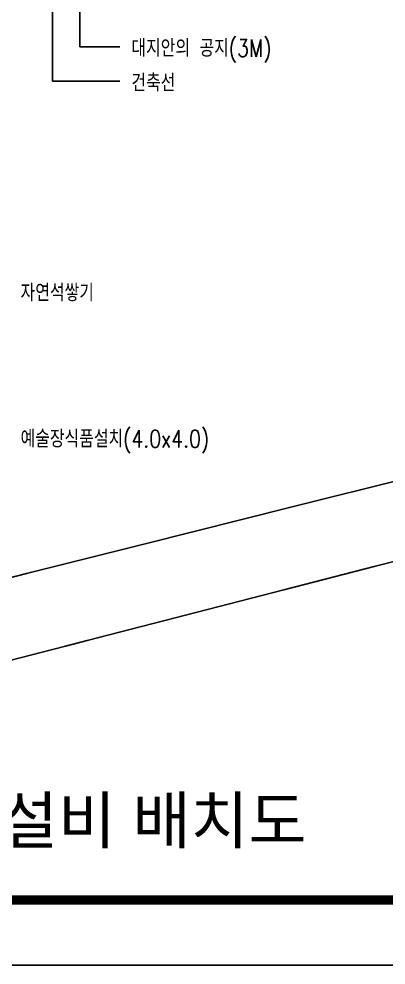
# Model space of a CAD drawing. Header units: millimetres. Extents: x 1145859089 to 1147511753, y -1047484727 to -1047247487.
# Drawn here: x 1147030116 to 1147061928, y -1047484727 to -1047402818 of the extents above; entities that cross this region are included whole.
import ezdxf
from ezdxf.enums import TextEntityAlignment as Align
from ezdxf.xclip import XClip

# ---------------------------------------------------------------- set-up
doc = ezdxf.new("R2010")
doc.units = ezdxf.units.MM
doc.header["$LTSCALE"] = 100
doc.header["$MEASUREMENT"] = 0
doc.header["$XCLIPFRAME"] = 2
doc.layers.get('0').update_dxf_attribs({"linetype": 'CONTINUOUS'})
doc.layers.get('Defpoints').update_dxf_attribs({"linetype": 'CONTINUOUS'})
for name, color, linetype in [('A-SHEET-TEXT', 7, 'CONTINUOUS'), ('SHEET', 7, 'CONTINUOUS'), ('SHEET$0$BDR', 4, 'CONTINUOUS'), ('SHEET$0$sheet', 3, 'CONTINUOUS'), ('XREF', 135, 'CONTINUOUS'), ('단지배치도$0$S240910', 33, 'CONTINUOUS'), ('단지배치도$0$W240910', 135, 'CONTINUOUS')]:
    doc.layers.add(name, color=color, linetype=linetype)
doc.styles.add('단지배치도$0$WS1', font='romans.shx', dxfattribs={"width": 0.8, "bigfont": 'whgtxt.shx'})
doc.styles.add('세종기술단', font='H2HDRM_1.TTF')

# ---------------------------------------------------------------- blocks, each defined once
blk = doc.blocks.new('SHEET$0$zw$653F')
at = {"layer": 'Defpoints', "color": 0}
blk.add_lwpolyline([(826.33, 0), (0, 0), (0, -593.1), (826.33, -593.1)], close=True, dxfattribs=at)
at = {"layer": 'SHEET$0$sheet', "const_width": 2}
blk.add_lwpolyline([(27.5, -27.5), (813.83, -27.5), (813.83, -579), (27.5, -579)], close=True, dxfattribs=at)
blk = doc.blocks.new('SHEET$0$미소건축시트')
blk.add_blockref('SHEET$0$zw$653F', (0, 593.1))
blk = doc.blocks.new('SHEET')
at = {"layer": 'SHEET$0$BDR', "xscale": 100, "yscale": 100, "zscale": 100}
blk.add_blockref('SHEET$0$미소건축시트', (1200122, -1758265), dxfattribs=at)
blk = doc.blocks.new('단지배치도$0$zw$9902')
at = {"layer": '단지배치도$0$W240910'}
for p, q in [((105645, -13929), (105645, -33858)), ((103292, -17699), (103292, -36845)), ((105645, -33858), (109116, -33858)), ((103292, -36845), (109116, -36845))]:
    blk.add_line(p, q, dxfattribs=at)
at = {"layer": '단지배치도$0$W240910', "ltscale": 10}
for p, q in [((123949, -73726), (136632, -70546)), ((111197, -76926), (123949, -73726)), ((101046, -79472), (111197, -76926)), ((131157, -78862), (133220, -78330)), ((123319, -80882), (131157, -78862)), ((89494, -82370), (101046, -79472)), ((106291, -85271), (123319, -80882)), ((94066, -88380), (104425, -85745)), ((104425, -85745), (106291, -85271))]:
    blk.add_line(p, q, dxfattribs=at)
at = {"layer": '단지배치도$0$S240910', "style": '단지배치도$0$WS1', "width": 0.8}
for s, p in [('대지안의 공지(3M)', (110122, -34726)), ('건축선', (110122, -37725)), ('자연석쌓기', (100523, -55899)), ('예술장식품설치(4.0x4.0)', (100523, -68550))]:
    blk.add_text(s, height=1500, dxfattribs=at).set_placement(p)
blk = doc.blocks.new('단지배치도')
blk.add_blockref('단지배치도$0$zw$9902', (141034, 142437))

msp = doc.modelspace()

# ---------------------------------------------------------------- block references
at = {"layer": 'SHEET', "linetype": 'Continuous', "ltscale": 2, "xscale": 4, "yscale": 4, "zscale": 4}
msp.add_blockref('SHEET', (1142050198.985571, -1040451665.300647), dxfattribs=at)
at = {"layer": 'XREF'}
ref = msp.add_blockref('단지배치도', (1146788705.034274, -1047513806.462535), dxfattribs=at)
XClip(ref).set_block_clipping_path([(72982.4064819524, 34919.7593965298), (360382.4067475507, 255319.7593436697)])

# ---------------------------------------------------------------- texts
at = {"layer": 'A-SHEET-TEXT', "style": '세종기술단'}
msp.add_text('옥외재활용품 보관소 전등 설비 배치도', height=4000, dxfattribs=at).set_placement((1147011965.450567, -1047472201.357165), align=Align.MIDDLE_CENTER)

doc.saveas('drawing.dxf')
